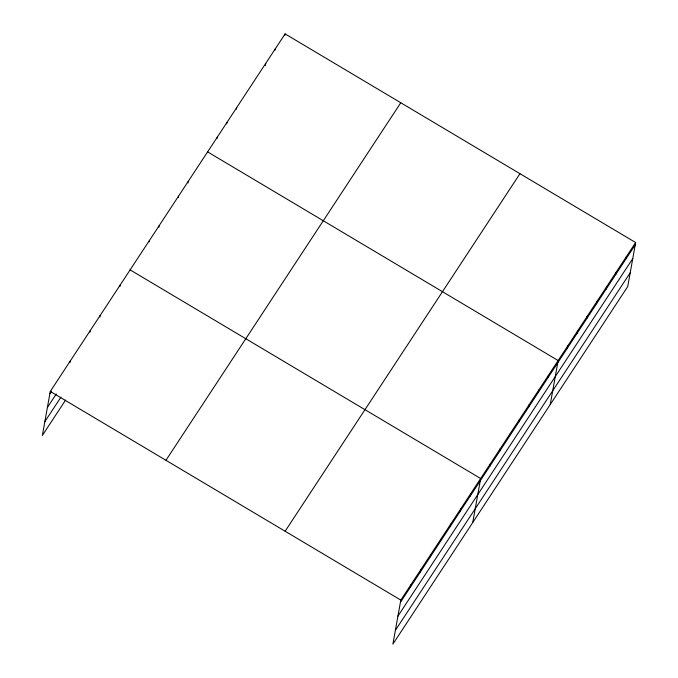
<?xml version="1.0" encoding="UTF-8"?>
<svg xmlns="http://www.w3.org/2000/svg" width="678" height="678" viewBox="0 0 678 678"><rect width="100%" height="100%" fill="white"/><g stroke="black" fill="none" stroke-linecap="round" stroke-linejoin="round"><path stroke-width="1.02" d="M635.642 242.554L400.817 600.098L392.901 644.1L627.726 286.557L635.642 242.554L285.099 33.9L50.274 391.443L42.358 435.445L65.647 399.995M69.961 362.577L70.232 361.052M89.92 332.186L90.199 330.661M99.903 316.99L100.175 315.465M119.862 286.599L120.133 285.074M149.219 241.902L149.491 240.376M158.906 227.155L159.177 225.63M178.272 197.654L178.551 196.137M187.959 182.907L188.238 181.382M217.019 138.659L217.299 137.142M226.706 123.913L226.986 122.387M236.393 109.166L236.673 107.641M265.318 65.681L265.734 63.393M275.141 50.172L275.412 48.647M284.828 35.425L285.099 33.9M410.385 587.182L410.792 584.902M420.36 571.986L420.775 569.706M430.344 556.791L430.759 554.511M440.327 541.595L440.734 539.315M450.302 526.399L450.717 524.119M460.286 511.204L460.693 508.924M470.269 496.008L470.676 493.728M472.736 522.535L480.66 478.532L130.117 269.878M489.931 466.066L490.347 463.786M499.618 451.319L500.033 449.031M509.305 436.573L509.72 434.284M518.992 421.818L519.399 419.538M528.679 407.071L529.086 404.791M538.366 392.325L538.773 390.036M548.053 377.578L548.46 375.29M550.231 404.546L558.147 360.543L207.612 151.889M567.427 348.077L567.833 345.797M577.114 333.33L577.52 331.042M586.801 318.584L587.207 316.295M596.487 303.829L596.894 301.549M606.174 289.082L606.581 286.802M615.861 274.336L616.268 272.048M625.548 259.589L625.955 257.301M49.867 393.723L51.528 391.198M47.384 407.495L56.257 393.986M44.833 421.682L60.91 397.198M165.949 460.294L400.783 102.759M285.133 531.238L519.967 173.695M400.401 602.378L635.235 244.834M397.927 616.149L632.752 258.606M395.376 630.337L630.201 272.793M50.274 391.443L400.817 600.098"/></g></svg>
